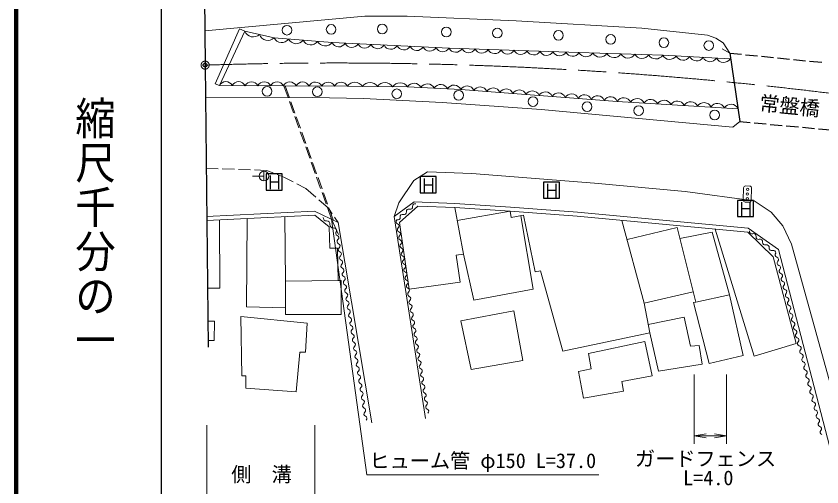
# Model space of a CAD drawing. Units: millimetres at full size, sheet at 1:1000; details may follow other scales. Extents: x 40000 to 680000, y 20000 to 380000.
# Drawn here: x 40000 to 139930, y 245495 to 303915 of the extents above; entities that cross this region are included whole.
import ezdxf
from ezdxf.enums import TextEntityAlignment as Align

# ---------------------------------------------------------------- set-up
doc = ezdxf.new("R2010")
doc.units = ezdxf.units.MM
doc.header["$LTSCALE"] = 1000
doc.header["$PDMODE"] = 32
doc.header["$PDSIZE"] = 500
doc.linetypes.add('CHAIN', pattern=[18.5, 12, -1.5, 3.5, -1.5])
for name, color, linetype, lineweight in [('M-BMK', 2, 'CHAIN', 13), ('M-BMK-OTRS', 5, 'Continuous', 25), ('M-STR-HTXT', 7, 'Continuous', 13), ('M-STR-STR1', 1, 'Continuous', 25), ('M-STR-STRC', 7, 'Continuous', 25), ('M-TTL', 2, 'Continuous', 140), ('M-TTL-BAND', 7, 'Continuous', 25), ('M-WORK', 1, 'Continuous', 13)]:
    doc.layers.add(name, color=color, linetype=linetype, lineweight=lineweight)
doc.layers.add('M-BMK-HTXT', color=7, linetype='Continuous')
doc.layers.add('M-OTRS', color=6, linetype='Continuous')
doc.styles.add('@ＭＳ ゴシック', font='')
doc.styles.add('ＭＳ ゴシック', font='')
doc.styles.get('@ＭＳ ゴシック').set_extended_font_data('@MS Gothic')
doc.styles.get('ＭＳ ゴシック').set_extended_font_data('MS Gothic')

# ---------------------------------------------------------------- blocks, each defined once
blk = doc.blocks.new('open_arrow')
at = {"color": 0, "linetype": 'Continuous', "lineweight": -2}
blk.add_lwpolyline([(7.5, 1.25), (0, 0), (7.5, -1.25)], dxfattribs=at)

msp = doc.modelspace()

# ---------------------------------------------------------------- linework, layer by layer
at = {"layer": 'M-BMK'}
msp.add_circle((63442, 297831), 500, dxfattribs=at)
msp.add_arc((79772, -201902), 500000, 80.38042, 91.87164, dxfattribs=at)
at = {"layer": 'M-BMK-OTRS'}
for p, q in [((63079, 332830), (63442, 297831)), ((63442, 297831), (63805, 262833))]:
    msp.add_line(p, q, dxfattribs=at)
at = {"layer": 'M-OTRS'}
msp.add_point((63442, 297831), dxfattribs=at)
at = {"layer": 'M-STR-HTXT'}
for p, q in [((79130, 278706), (79997, 276807)), ((124077, 259455), (124077, 250843)), ((128104, 259455), (128104, 250843)), ((63641, 253145), (63641, 243985)), ((77031, 253145), (77031, 243985)), ((124077, 251843), (128104, 251843))]:
    msp.add_line(p, q, dxfattribs=at)
msp.add_lwpolyline([(79130, 278706), (83500, 247000), (112250, 247000)], dxfattribs=at)
at = {"layer": 'M-STR-STR1'}
for p, q in [((128514, 299315), (129752, 290830)), ((128514, 299315), (129954, 299172)), ((130452, 299123), (131944, 298975)), ((132442, 298925), (133935, 298777)), ((134432, 298728), (135925, 298580)), ((136422, 298530), (137915, 298382)), ((138413, 298333), (139905, 298185)), ((129752, 290830), (131036, 290712)), ((131534, 290666), (133028, 290529)), ((133526, 290483), (135019, 290346)), ((135517, 290300), (137011, 290163)), ((137509, 290118), (139003, 289980)), ((139500, 289935), (140994, 289797))]:
    msp.add_line(p, q, dxfattribs=at)
at = {"layer": 'M-STR-STRC'}
for p, q in [((73011, 284335), (71011, 284335)), ((71011, 284335), (71011, 282335)), ((71551, 282420), (71551, 284119)), ((72543, 284130), (72543, 282425)), ((73011, 282335), (73011, 284335)), ((92092, 283995), (90092, 283995)), ((90092, 283995), (90092, 281995)), ((92092, 281995), (92092, 283995)), ((71551, 283335), (72543, 283335)), ((90633, 282080), (90633, 283779)), ((90633, 282995), (91624, 282995)), ((91624, 283790), (91624, 282085)), ((107398, 283316), (105398, 283316)), ((105398, 283316), (105398, 281316)), ((105938, 281401), (105938, 283100)), ((106929, 283111), (106929, 281406)), ((107398, 281316), (107398, 283316)), ((71011, 282335), (73011, 282335)), ((90092, 281995), (92092, 281995)), ((105938, 282316), (106929, 282316)), ((105398, 281316), (107398, 281316)), ((131449, 281043), (129449, 281043)), ((129449, 281043), (129449, 279043)), ((129989, 279128), (129989, 280827)), ((130981, 280838), (130981, 279133)), ((131449, 279043), (131449, 281043)), ((129989, 280043), (130981, 280043)), ((129449, 279043), (131449, 279043))]:
    msp.add_line(p, q, dxfattribs=at)
at = {"layer": 'M-TTL'}
msp.add_line((40000, 380000), (40000, 20000), dxfattribs=at)
at = {"layer": 'M-TTL-BAND'}
msp.add_line((58000, 370000), (58000, 20000), dxfattribs=at)
at = {"layer": 'M-WORK'}
for p, q in [((63397, 302097), (83248, 303897)), ((83248, 303897), (88483, 303897)), ((88483, 303897), (102029, 303338)), ((102029, 303338), (117614, 302399)), ((64679, 295513), (67716, 302321)), ((68372, 302059), (65218, 295292)), ((67716, 302321), (68372, 302059)), ((117614, 302399), (125740, 301555)), ((125740, 301555), (126787, 301182)), ((126787, 301182), (127675, 300614)), ((127554, 299848), (128514, 299315)), ((127675, 300614), (128514, 299315)), ((65218, 295292), (64679, 295513)), ((73207, 295252), (73725, 293805)), ((73367, 295251), (73901, 293759)), ((76754, 293827), (63484, 293785)), ((83068, 293707), (76754, 293827)), ((73894, 293334), (74399, 291922)), ((74070, 293288), (74575, 291876)), ((92818, 293188), (83068, 293707)), ((105126, 292308), (92818, 293188)), ((128873, 290151), (105126, 292308)), ((74568, 291451), (75073, 290039)), ((74744, 291405), (75249, 289993)), ((129752, 290830), (128873, 290151)), ((75242, 289568), (75747, 288156)), ((75418, 289522), (75923, 288110)), ((75916, 287685), (76421, 286273)), ((76092, 287639), (76597, 286227)), ((76590, 285802), (77095, 284390)), ((63574, 285019), (65067, 284970)), ((65567, 284954), (67066, 284905)), ((67566, 284889), (69065, 284841)), ((69565, 284824), (71057, 284776)), ((76766, 285756), (77271, 284344)), ((70736, 284061), (69315, 284061)), ((70736, 284661), (70736, 283461)), ((71057, 284776), (71897, 284447)), ((72363, 284264), (73203, 283935)), ((73203, 283935), (74352, 283339)), ((77264, 283919), (77769, 282507)), ((77440, 283873), (77945, 282461)), ((89305, 283520), (91002, 284608)), ((91002, 284608), (96505, 284390)), ((96505, 284390), (111731, 283172)), ((74796, 283109), (75944, 282514)), ((87456, 280736), (89305, 283520)), ((111731, 283172), (122955, 282161)), ((130977, 282825), (130477, 282839)), ((75944, 282514), (77162, 281452)), ((77938, 282036), (78443, 280624)), ((78114, 281990), (78619, 280578)), ((122955, 282161), (131537, 280986)), ((130220, 282596), (130177, 281097)), ((131177, 281068), (131219, 282568)), ((77539, 281124), (78757, 280063)), ((89352, 280861), (86877, 279046)), ((89352, 280861), (94421, 280650)), ((130420, 280840), (130920, 280826)), ((131537, 280986), (133625, 279583)), ((78612, 280153), (79130, 278706)), ((78757, 280063), (79207, 279399)), ((78788, 280107), (79322, 278615)), ((86877, 279046), (87456, 280736)), ((87535, 278284), (89815, 280341)), ((89815, 280341), (94394, 280151)), ((94394, 280151), (101268, 279694)), ((94394, 280151), (95493, 274390)), ((94421, 280650), (101303, 280193)), ((101303, 280193), (109640, 279583)), ((63617, 279061), (77006, 279721)), ((63641, 278561), (77031, 279222)), ((68579, 267854), (68642, 278808)), ((73412, 271043), (73339, 279040)), ((77006, 279721), (79937, 278321)), ((77031, 279222), (78829, 277750)), ((79487, 278985), (79937, 278321)), ((86877, 279046), (90780, 253963)), ((94697, 278562), (101268, 279694)), ((101268, 279694), (109599, 279085)), ((101268, 279694), (101401, 278913)), ((101401, 278913), (102918, 279196)), ((102600, 279136), (104136, 270016)), ((102918, 279196), (104370, 272200)), ((109599, 279085), (130753, 277116)), ((109640, 279583), (130799, 277614)), ((133625, 279583), (135093, 277887)), ((65284, 270138), (65216, 278639)), ((79937, 278321), (84126, 253459)), ((87535, 278284), (88728, 270040)), ((117871, 268306), (115132, 278570)), ((135093, 277887), (136170, 275603)), ((78829, 277750), (78887, 275125)), ((115763, 276204), (121982, 277664)), ((121982, 277664), (124286, 268416)), ((126329, 277123), (122321, 276303)), ((128479, 269336), (126329, 277123)), ((126681, 277495), (131514, 261724)), ((133896, 274058), (130753, 277116)), ((130799, 277614), (134570, 274950)), ((78887, 275125), (79844, 275125)), ((79844, 275125), (79938, 271108)), ((134570, 274950), (140916, 250440)), ((136170, 275603), (143454, 249215)), ((94557, 274260), (95493, 274390)), ((95058, 270910), (94557, 274260)), ((96762, 268668), (95493, 274390)), ((136756, 263269), (133896, 274058)), ((104370, 272200), (105037, 272316)), ((105037, 272316), (107821, 262336)), ((79938, 271108), (73412, 271043)), ((73412, 271043), (73423, 266867)), ((80293, 271109), (79938, 271108)), ((80319, 266867), (80293, 271109)), ((88728, 270040), (95058, 270910)), ((63729, 270137), (65284, 270138)), ((104136, 270016), (96762, 268668)), ((117871, 268306), (123966, 269703)), ((128479, 269336), (124286, 268416)), ((130175, 261799), (128479, 269336)), ((73421, 267723), (68579, 267854)), ((118588, 264619), (117871, 268306)), ((124286, 268416), (124022, 268362)), ((124022, 268362), (125966, 260820)), ((73423, 266867), (80319, 266867)), ((95163, 266091), (101732, 267353)), ((101732, 267353), (102863, 261175)), ((63771, 266047), (64588, 266048)), ((64588, 266048), (64544, 263656)), ((67872, 266658), (68003, 259284)), ((76116, 265809), (67872, 266658)), ((96425, 260044), (95163, 266091)), ((118385, 265662), (122845, 266545)), ((122845, 266545), (123624, 262941)), ((75877, 262198), (76116, 265809)), ((107821, 262336), (118588, 264619)), ((119665, 259866), (118588, 264619)), ((64544, 263656), (63796, 263656)), ((117979, 263524), (110996, 262067)), ((118871, 259261), (117979, 263524)), ((123624, 262941), (124726, 263057)), ((124726, 263057), (125103, 260736)), ((131514, 261724), (136756, 263269)), ((74746, 257282), (75181, 262220)), ((75181, 262220), (75877, 262198)), ((110996, 262067), (111301, 260153)), ((102863, 261175), (96425, 260044)), ((125966, 260820), (130175, 261799)), ((111301, 260153), (109735, 259805)), ((125103, 260736), (119665, 259866)), ((68003, 259284), (68481, 259284)), ((68481, 259284), (68503, 257761)), ((109735, 259805), (110366, 256498)), ((115129, 258565), (118871, 259261)), ((115325, 257369), (115129, 258565)), ((68503, 257761), (74746, 257282)), ((110366, 256498), (115325, 257369))]:
    msp.add_line(p, q, dxfattribs=at)
for points in [[(68372, 302059), (71995, 301206), (79188, 300634), (93694, 299954), (109798, 299395), (120188, 299075), (128540, 298622)], [(129503, 292428), (114557, 293334), (95149, 294813), (88556, 295132), (81083, 295212), (65218, 295292)]]:
    msp.add_lwpolyline(points, dxfattribs=at)
for centre, radius in [((79069, 302260), 600), ((85403, 302313), 600), ((73584, 302169), 600), ((93351, 301949), 600), ((99674, 301807), 600), ((107264, 301523), 600), ((113731, 301020), 600), ((120334, 300628), 600), ((125905, 300266), 600), ((71129, 294581), 600), ((77363, 294528), 600), ((87211, 294270), 600), ((94883, 294084), 600), ((104101, 293311), 600), ((110815, 292672), 600), ((117208, 292192), 600), ((126639, 291633), 600), ((70736, 284061), 600), ((130698, 281832), 150), ((130715, 282407), 150), ((130682, 281258), 150)]:
    msp.add_circle(centre, radius, dxfattribs=at)
for centre, radius, start, end in [((69419, 302445), 1116, 200.25824, 313.26072), ((71230, 302019), 1116, 200.25824, 313.26072), ((72939, 301697), 1064, 207.44433, 323.45), ((74737, 301553), 1064, 207.44433, 323.45), ((76536, 301410), 1064, 207.44433, 323.45), ((78334, 301267), 1064, 207.44433, 323.45), ((80013, 300996), 901, 203.74084, 330.89653), ((81625, 300921), 901, 203.74084, 330.89653), ((83236, 300845), 901, 203.74084, 330.89653), ((84848, 300770), 901, 203.74084, 330.89653), ((86460, 300694), 901, 203.74084, 330.89653), ((88072, 300619), 901, 203.74084, 330.89653), ((89683, 300543), 901, 203.74084, 330.89653), ((91295, 300468), 901, 203.74084, 330.89653), ((92907, 300393), 901, 203.74084, 330.89653), ((94513, 300325), 899, 204.36483, 331.65592), ((96124, 300269), 899, 204.36483, 331.65592), ((97734, 300213), 899, 204.36483, 331.65592), ((99344, 300157), 899, 204.36483, 331.65592), ((100955, 300102), 899, 204.36483, 331.65592), ((102565, 300046), 899, 204.36483, 331.65592), ((104176, 299990), 899, 204.36483, 331.65592), ((105786, 299934), 899, 204.36483, 331.65592), ((107397, 299878), 899, 204.36483, 331.65592), ((109007, 299822), 899, 204.36483, 331.65592), ((110680, 299868), 1000, 208.24955, 328.22566), ((112411, 299815), 1000, 208.24955, 328.22566), ((114143, 299762), 1000, 208.24955, 328.22566), ((115875, 299709), 1000, 208.24955, 328.22566), ((117606, 299655), 1000, 208.24955, 328.22566), ((119338, 299602), 1000, 208.24955, 328.22566), ((121048, 299479), 950, 205.15498, 328.6372), ((122718, 299388), 950, 205.15498, 328.6372), ((124389, 299298), 950, 205.15498, 328.6372), ((126059, 299207), 950, 205.15498, 328.6372), ((127729, 299117), 950, 205.15498, 328.6372), ((66010, 294909), 879, 25.26263, 154.16009), ((67596, 294901), 879, 25.26263, 154.16009), ((69183, 294893), 879, 25.26263, 154.16009), ((70769, 294885), 879, 25.26263, 154.16009), ((72356, 294877), 879, 25.26263, 154.16009), ((73942, 294869), 879, 25.26263, 154.16009), ((75529, 294861), 879, 25.26263, 154.16009), ((77115, 294853), 879, 25.26263, 154.16009), ((78701, 294845), 879, 25.26263, 154.16009), ((80288, 294837), 879, 25.26263, 154.16009), ((82010, 294580), 1123, 33.07148, 145.70299), ((83879, 294560), 1123, 33.07148, 145.70299), ((85747, 294540), 1123, 33.07148, 145.70299), ((87615, 294520), 1123, 33.07148, 145.70299), ((89359, 294662), 931, 24.79762, 149.65077), ((91007, 294582), 931, 24.79762, 149.65077), ((92656, 294502), 931, 24.79762, 149.65077), ((94304, 294422), 931, 24.79762, 149.65077), ((95927, 294345), 908, 22.33389, 148.9529), ((97544, 294221), 908, 22.33389, 148.9529), ((99162, 294098), 908, 22.33389, 148.9529), ((100779, 293975), 908, 22.33389, 148.9529), ((102396, 293852), 908, 22.33389, 148.9529), ((104014, 293728), 908, 22.33389, 148.9529), ((105631, 293605), 908, 22.33389, 148.9529), ((107248, 293482), 908, 22.33389, 148.9529), ((108866, 293359), 908, 22.33389, 148.9529), ((110483, 293236), 908, 22.33389, 148.9529), ((112100, 293112), 908, 22.33389, 148.9529), ((113718, 292989), 908, 22.33389, 148.9529), ((115361, 292843), 942, 24.51273, 148.55081), ((117021, 292742), 942, 24.51273, 148.55081), ((118682, 292641), 942, 24.51273, 148.55081), ((120343, 292541), 942, 24.51273, 148.55081), ((122003, 292440), 942, 24.51273, 148.55081), ((123664, 292339), 942, 24.51273, 148.55081), ((125324, 292239), 942, 24.51273, 148.55081), ((126985, 292138), 942, 24.51273, 148.55081), ((128646, 292038), 942, 24.51273, 148.55081), ((130470, 282589), 250, 88.37233, 178.37233), ((130969, 282575), 250, 358.37233, 88.37233), ((130427, 281090), 250, 178.37233, 268.37233), ((130927, 281076), 250, 268.37233, 358.37233), ((88686, 279683), 292, 69.55585, 191.23518), ((88891, 280231), 292, 249.55585, 11.23518), ((89465, 280345), 292, 69.55585, 191.23518), ((78467, 278870), 372, 170.44391, 277.09742), ((87334, 278906), 292, 249.55585, 11.23518), ((87908, 279020), 292, 69.55585, 191.23518), ((88113, 279569), 292, 249.55585, 11.23518), ((78559, 278131), 372, 350.44391, 97.09742), ((79293, 278007), 372, 170.44391, 277.09742), ((87409, 278404), 288, 127.7497, 250.417), ((87215, 277861), 288, 307.7497, 70.417), ((79385, 277268), 372, 350.44391, 97.09742), ((79937, 276974), 297, 128.48216, 249.1885), ((87568, 277405), 288, 127.7497, 250.417), ((87375, 276862), 288, 307.7497, 70.417), ((131255, 277207), 314, 171.1504, 288.23634), ((131451, 276611), 314, 351.1504, 108.23634), ((80096, 275954), 297, 128.48216, 249.1885), ((79727, 276419), 297, 308.48216, 69.1885), ((87728, 276406), 288, 127.7497, 250.417), ((87535, 275863), 288, 307.7497, 70.417), ((132071, 276515), 314, 171.1504, 288.23634), ((132267, 275919), 314, 351.1504, 108.23634), ((132887, 275822), 314, 171.1504, 288.23634), ((80254, 274934), 297, 128.48216, 249.1885), ((79885, 275399), 297, 308.48216, 69.1885), ((87888, 275407), 288, 127.7497, 250.417), ((87695, 274864), 288, 307.7497, 70.417), ((133084, 275226), 314, 351.1504, 108.23634), ((133704, 275130), 314, 171.1504, 288.23634), ((133900, 274534), 314, 351.1504, 108.23634), ((80413, 273915), 297, 128.48216, 249.1885), ((80044, 274379), 297, 308.48216, 69.1885), ((88048, 274408), 288, 127.7497, 250.417), ((87854, 273864), 288, 307.7497, 70.417), ((134416, 274272), 297, 133.88997, 254.6527), ((134259, 273700), 297, 313.88997, 74.6527), ((80571, 272895), 297, 128.48216, 249.1885), ((80202, 273360), 297, 308.48216, 69.1885), ((88207, 273408), 288, 127.7497, 250.417), ((88014, 272865), 288, 307.7497, 70.417), ((134670, 273273), 297, 133.88997, 254.6527), ((134513, 272701), 297, 313.88997, 74.6527), ((80730, 271875), 297, 128.48216, 249.1885), ((80360, 272340), 297, 308.48216, 69.1885), ((88367, 272409), 288, 127.7497, 250.417), ((88174, 271866), 288, 307.7497, 70.417), ((134924, 272273), 297, 133.88997, 254.6527), ((134767, 271701), 297, 313.88997, 74.6527), ((80888, 270856), 297, 128.48216, 249.1885), ((80519, 271320), 297, 308.48216, 69.1885), ((88527, 271410), 288, 127.7497, 250.417), ((88334, 270867), 288, 307.7497, 70.417), ((135178, 271274), 297, 133.88997, 254.6527), ((135021, 270702), 297, 313.88997, 74.6527), ((81047, 269836), 297, 128.48216, 249.1885), ((80677, 270301), 297, 308.48216, 69.1885), ((88687, 270411), 288, 127.7497, 250.417), ((88493, 269868), 288, 307.7497, 70.417), ((135433, 270274), 297, 133.88997, 254.6527), ((135276, 269702), 297, 313.88997, 74.6527), ((81205, 268817), 297, 128.48216, 249.1885), ((80836, 269281), 297, 308.48216, 69.1885), ((88846, 269412), 288, 127.7497, 250.417), ((88653, 268869), 288, 307.7497, 70.417), ((135687, 269275), 297, 133.88997, 254.6527), ((135530, 268703), 297, 313.88997, 74.6527), ((81364, 267797), 297, 128.48216, 249.1885), ((80994, 268262), 297, 308.48216, 69.1885), ((89006, 268413), 288, 127.7497, 250.417), ((88813, 267869), 288, 307.7497, 70.417), ((135941, 268275), 297, 133.88997, 254.6527), ((135784, 267703), 297, 313.88997, 74.6527), ((81522, 266777), 297, 128.48216, 249.1885), ((81153, 267242), 297, 308.48216, 69.1885), ((89166, 267413), 288, 127.7497, 250.417), ((88973, 266870), 288, 307.7497, 70.417), ((136195, 267276), 297, 133.88997, 254.6527), ((136038, 266704), 297, 313.88997, 74.6527), ((81681, 265758), 297, 128.48216, 249.1885), ((81311, 266222), 297, 308.48216, 69.1885), ((89326, 266414), 288, 127.7497, 250.417), ((89132, 265871), 288, 307.7497, 70.417), ((136449, 266276), 297, 133.88997, 254.6527), ((136292, 265704), 297, 313.88997, 74.6527), ((81839, 264738), 297, 128.48216, 249.1885), ((81470, 265203), 297, 308.48216, 69.1885), ((89485, 265415), 288, 127.7497, 250.417), ((89292, 264872), 288, 307.7497, 70.417), ((136704, 265277), 297, 133.88997, 254.6527), ((136547, 264705), 297, 313.88997, 74.6527), ((81998, 263718), 297, 128.48216, 249.1885), ((81628, 264183), 297, 308.48216, 69.1885), ((89645, 264416), 288, 127.7497, 250.417), ((89452, 263873), 288, 307.7497, 70.417), ((136958, 264277), 297, 133.88997, 254.6527), ((136801, 263705), 297, 313.88997, 74.6527), ((82156, 262699), 297, 128.48216, 249.1885), ((81787, 263163), 297, 308.48216, 69.1885), ((89805, 263417), 288, 127.7497, 250.417), ((89612, 262874), 288, 307.7497, 70.417), ((137212, 263278), 297, 133.88997, 254.6527), ((137055, 262706), 297, 313.88997, 74.6527), ((82315, 261679), 297, 128.48216, 249.1885), ((81945, 262144), 297, 308.48216, 69.1885), ((89965, 262418), 288, 127.7497, 250.417), ((89771, 261874), 288, 307.7497, 70.417), ((137466, 262278), 297, 133.88997, 254.6527), ((137309, 261706), 297, 313.88997, 74.6527), ((82473, 260660), 297, 128.48216, 249.1885), ((82104, 261124), 297, 308.48216, 69.1885), ((90124, 261419), 288, 127.7497, 250.417), ((89931, 260875), 288, 307.7497, 70.417), ((137721, 261279), 297, 133.88997, 254.6527), ((137564, 260707), 297, 313.88997, 74.6527), ((82632, 259640), 297, 128.48216, 249.1885), ((82262, 260105), 297, 308.48216, 69.1885), ((90284, 260419), 288, 127.7497, 250.417), ((90091, 259876), 288, 307.7497, 70.417), ((137975, 260280), 297, 133.88997, 254.6527), ((137818, 259708), 297, 313.88997, 74.6527), ((82790, 258620), 297, 128.48216, 249.1885), ((82421, 259085), 297, 308.48216, 69.1885), ((90444, 259420), 288, 127.7497, 250.417), ((90250, 258877), 288, 307.7497, 70.417), ((138229, 259280), 297, 133.88997, 254.6527), ((138072, 258708), 297, 313.88997, 74.6527), ((82949, 257601), 297, 128.48216, 249.1885), ((82579, 258065), 297, 308.48216, 69.1885), ((90603, 258421), 288, 127.7497, 250.417), ((90410, 257878), 288, 307.7497, 70.417), ((138483, 258281), 297, 133.88997, 254.6527), ((138326, 257709), 297, 313.88997, 74.6527), ((82738, 257046), 297, 308.48216, 69.1885), ((90763, 257422), 288, 127.7497, 250.417), ((90570, 256879), 288, 307.7497, 70.417), ((138737, 257281), 297, 133.88997, 254.6527), ((138580, 256709), 297, 313.88997, 74.6527), ((83107, 256581), 297, 128.48216, 249.1885), ((82896, 256026), 297, 308.48216, 69.1885), ((90923, 256423), 288, 127.7497, 250.417), ((90730, 255879), 288, 307.7497, 70.417), ((138992, 256282), 297, 133.88997, 254.6527), ((138835, 255710), 297, 313.88997, 74.6527), ((83266, 255561), 297, 128.48216, 249.1885), ((83055, 255006), 297, 308.48216, 69.1885), ((91083, 255424), 288, 127.7497, 250.417), ((90889, 254880), 288, 307.7497, 70.417), ((139246, 255282), 297, 133.88997, 254.6527), ((139089, 254710), 297, 313.88997, 74.6527), ((83424, 254542), 297, 128.48216, 249.1885), ((83213, 253987), 297, 308.48216, 69.1885), ((139500, 254283), 297, 133.88997, 254.6527), ((139343, 253711), 297, 313.88997, 74.6527), ((139754, 253283), 297, 133.88997, 254.6527), ((139597, 252711), 297, 313.88997, 74.6527), ((140009, 252284), 297, 133.88997, 254.6527)]:
    msp.add_arc(centre, radius, start, end, dxfattribs=at)

# ---------------------------------------------------------------- block references
at = {"layer": 'M-STR-HTXT', "xscale": 200, "yscale": 200}
msp.add_blockref('open_arrow', (124077, 251843), dxfattribs=at)
at = {"layer": 'M-STR-HTXT', "xscale": 200, "yscale": 200, "rotation": 180}
msp.add_blockref('open_arrow', (128104, 251843), dxfattribs=at)

# ---------------------------------------------------------------- texts
at = {"layer": 'M-BMK-HTXT', "style": 'ＭＳ ゴシック'}
msp.add_text('常盤橋', height=1833, rotation=354.334, dxfattribs=at).set_placement((135933, 292777), align=Align.MIDDLE_CENTER)
at = {"layer": 'M-STR-HTXT', "style": 'ＭＳ ゴシック'}
for s, p in [('ヒューム管 φ150 L=37.0', (97875, 248750)), ('ガードフェンス', (125500, 249000)), ('側\u3000溝', (70433, 247049))]:
    msp.add_text(s, height=1833, dxfattribs=at).set_placement(p, align=Align.MIDDLE_CENTER)
msp.add_text('L=4.0', height=1833, dxfattribs=at).set_placement((125843, 245151), align=Align.BOTTOM_CENTER)
at = {"layer": 'M-TTL-BAND', "style": '@ＭＳ ゴシック', "width": 1.1}
msp.add_text('縮尺千分の一', height=3666, rotation=270, dxfattribs=at).set_placement((49777, 261030), align=Align.MIDDLE_RIGHT)

doc.saveas('drawing.dxf')
